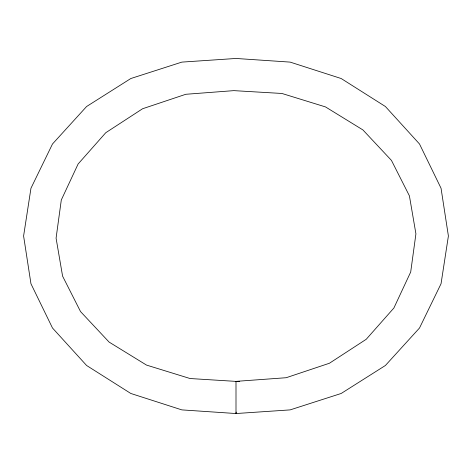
<?xml version="1.0" encoding="UTF-8"?>
<svg xmlns="http://www.w3.org/2000/svg" width="472" height="472" viewBox="0 0 472 472"><rect width="100%" height="100%" fill="white"/><g stroke="black" fill="none" stroke-linecap="round" stroke-linejoin="round"><path stroke-width="0.71" d="M236.195 412.086L236 413.537L181.862 409.891L130.815 393.471L86.606 365.493L52.486 327.999L30.957 283.755L23.6 236L30.957 188.245L52.486 144.001L86.606 106.507L130.815 78.529L181.862 62.109L236 58.463L290.138 62.109L341.185 78.529L385.394 106.507L419.514 144.001L441.043 188.245L448.4 236L441.043 283.755L419.514 327.999L385.394 365.493L341.185 393.471L290.138 409.891L236 413.537L236 381.364L286.18 377.718L329.426 363.245L366.225 339.291L393.884 308.015L410.699 272.008L415.921 233.835L409.413 195.862L391.453 160.403L362.909 129.924L325.509 106.92L281.931 93.468L233.835 90.636L185.82 94.282L142.573 108.755L105.775 132.709L78.116 163.985L61.301 199.992L56.079 238.165L62.587 276.138L80.547 311.597L109.091 342.076L146.491 365.08L190.068 378.532L239.587 381.612"/></g></svg>
